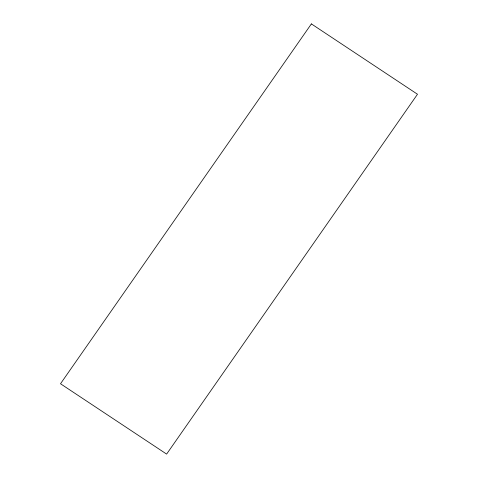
<?xml version="1.0" encoding="UTF-8"?>
<svg xmlns="http://www.w3.org/2000/svg" width="478" height="478" viewBox="0 0 478 478"><rect width="100%" height="100%" fill="white"/><g stroke="black" fill="none" stroke-linecap="round" stroke-linejoin="round"><path stroke-width="0.72" d="M311.381 23.9L60.509 383.756L166.619 454.1L417.491 94.244L311.381 23.9"/></g></svg>
